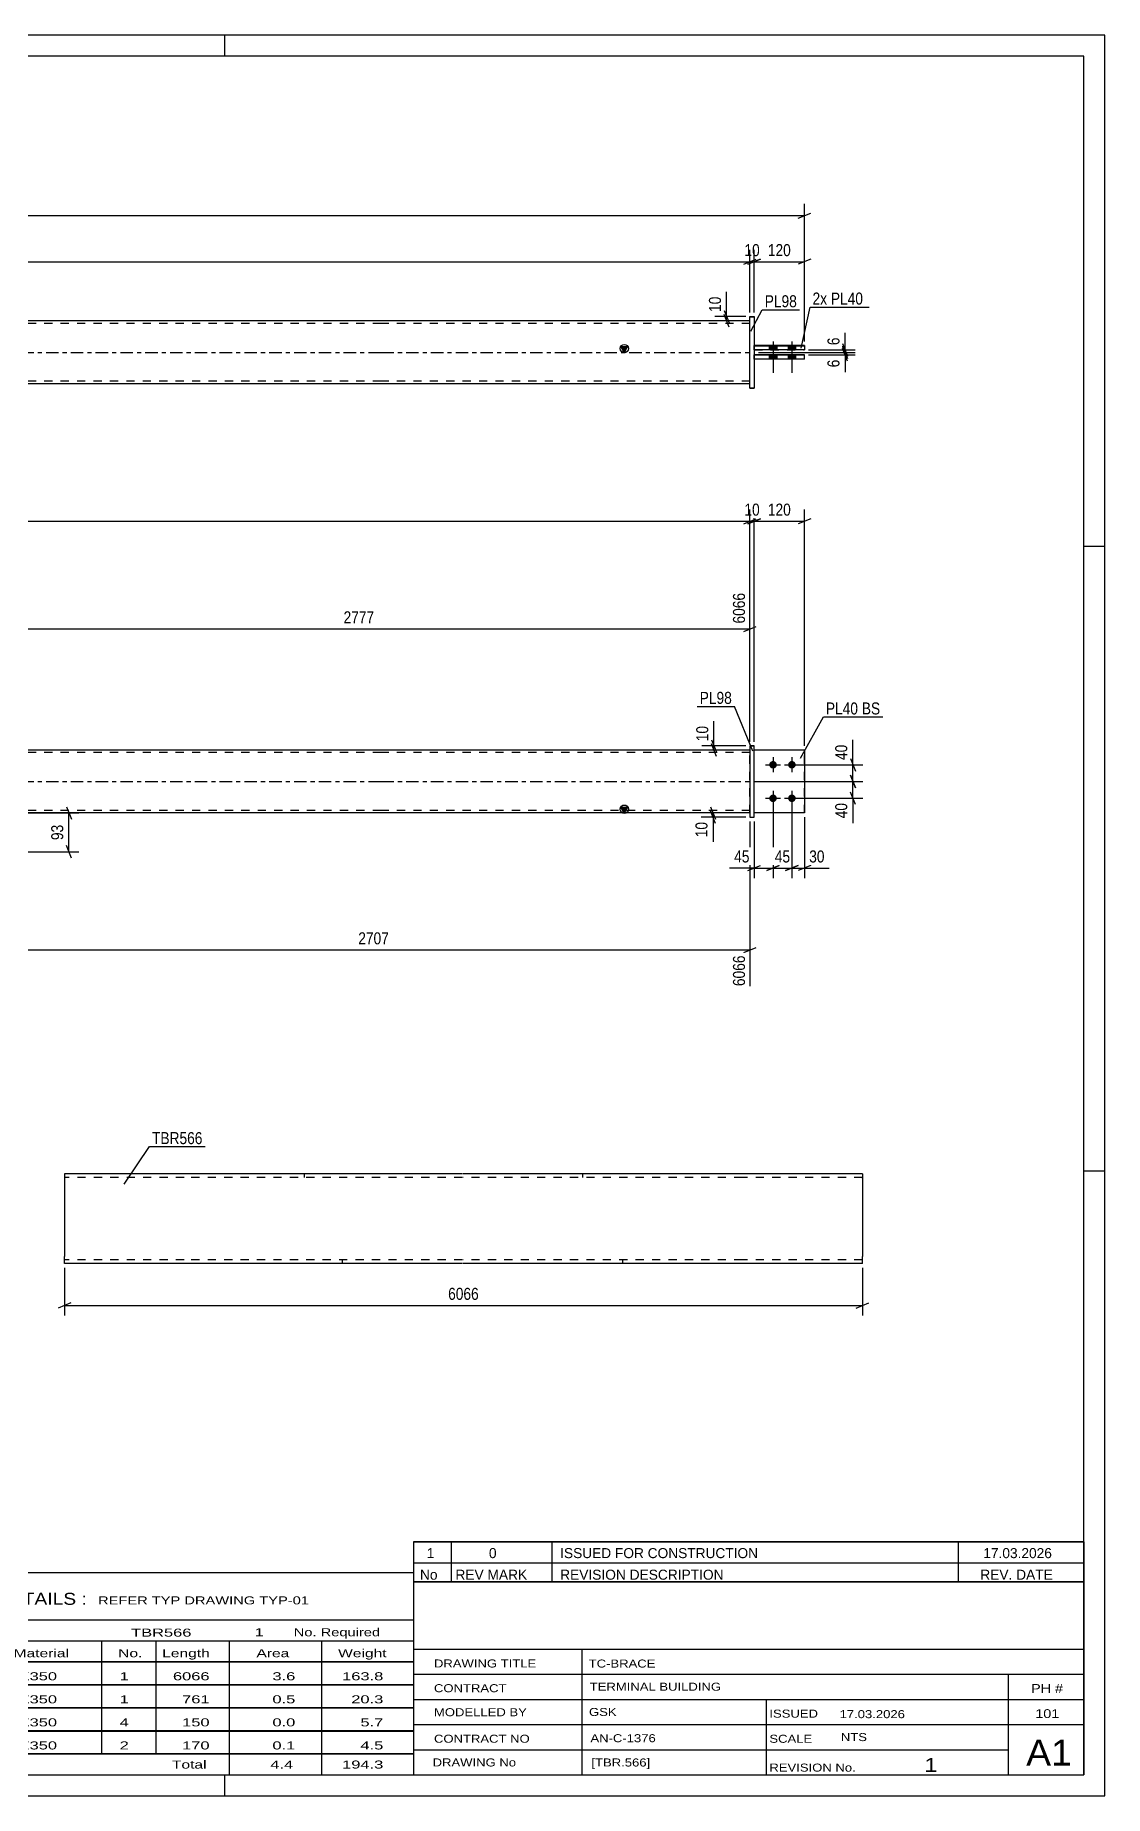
# Model space of a CAD drawing. Header units: millimetres. Extents: x 0 to 594, y 0 to 420.
# Drawn here: x 338.7 to 594, y 0 to 420 of the extents above; entities that cross this region are included whole.
import ezdxf

# ---------------------------------------------------------------- set-up
doc = ezdxf.new("R2010")
doc.units = ezdxf.units.MM
doc.linetypes.add('DXK_LINE_DOT2', pattern=[3.9198, 1.9599, -1.9599])
doc.linetypes.add('DXK_LINE_DOT3', pattern=[5.9187, 2.979, -0.9799, 0.9799, -0.9799])
doc.styles.add('Arial Narrow', font='ARIALN.TTF', dxfattribs={"height": 0.2})

# ---------------------------------------------------------------- blocks, each defined once
blk = doc.blocks.new('Unknown-582663971-1129')
at = {"color": 5, "linetype": 'Continuous'}
for p, q in [((594, 420), (0, 420)), ((384, 415), (384, 420)), ((594, 0), (594, 420)), ((589, 415), (5, 415)), ((589, 5), (589, 415)), ((594, 298), (589, 298)), ((594, 149), (589, 149)), ((5, 5), (589, 5)), ((384, 0), (384, 5)), ((0, 0), (594, 0))]:
    blk.add_line(p, q, dxfattribs=at)
blk = doc.blocks.new('Part-582663971-1922 - 1901')
at = {"color": 2, "linetype": 'Continuous'}
for q in [(510.31, 249.46), (510.31, 249.46), (522.31, 249.46)]:
    blk.add_line((522.31, 249.46), q, dxfattribs=at)
at = {"color": 7, "linetype": 'DXK_LINE_DOT2'}
for p, q in [((510.31, 249.46), (510.31, 249.46)), ((510.31, 234.46), (510.31, 249.46)), ((522.31, 249.46), (522.31, 249.46)), ((522.31, 234.46), (522.31, 249.46)), ((522.31, 234.46), (510.31, 234.46)), ((522.31, 234.46), (510.31, 234.46))]:
    blk.add_line(p, q, dxfattribs=at)
blk = doc.blocks.new('Part-582663971-1923 - 1901')
at = {"color": 2, "linetype": 'Continuous'}
for p, q in [((509.31, 250.44), (509.31, 250.48)), ((509.31, 250.48), (509.31, 233.45)), ((509.31, 250.48), (510.31, 250.48)), ((510.31, 250.44), (509.31, 250.44)), ((510.31, 233.45), (510.31, 250.48)), ((509.31, 233.45), (510.31, 233.45))]:
    blk.add_line(p, q, dxfattribs=at)
at = {"color": 7, "linetype": 'DXK_LINE_DOT2'}
blk.add_line((509.31, 233.48), (510.31, 233.48), dxfattribs=at)
blk = doc.blocks.new('Part-582663971-1912 - 1901')
at = {"linetype": 'Continuous'}
blk.add_hatch(color=2, dxfattribs=at).paths.add_polyline_path([(479.31, 234.46), (478.51, 235.86), (480.11, 235.86)])
at = {"color": 2, "linetype": 'Continuous'}
for p, q in [((175.46, 249.46), (87.46, 249.46)), ((421.21, 249.46), (175.56, 249.46)), ((509.31, 249.46), (421.31, 249.46)), ((479.31, 234.46), (478.51, 235.86)), ((478.51, 235.86), (480.11, 235.86)), ((480.11, 235.86), (479.31, 234.46)), ((175.46, 234.46), (87.46, 234.46)), ((421.21, 234.46), (175.56, 234.46)), ((509.31, 234.46), (421.31, 234.46))]:
    blk.add_line(p, q, dxfattribs=at)
at = {"color": 7, "linetype": 'DXK_LINE_DOT2'}
for p, q in [((87.46, 249.46), (87.46, 234.46)), ((175.46, 248.86), (87.46, 248.86)), ((421.21, 248.86), (175.56, 248.86)), ((267, 249.46), (267, 248.86)), ((322.99, 249.46), (322.99, 248.86)), ((509.31, 248.86), (421.31, 248.86)), ((509.31, 234.46), (509.31, 249.46)), ((175.46, 235.06), (87.46, 235.06)), ((421.21, 235.06), (175.56, 235.06)), ((273.39, 234.46), (273.39, 235.06)), ((329.72, 234.46), (329.72, 235.06)), ((509.31, 235.06), (421.31, 235.06))]:
    blk.add_line(p, q, dxfattribs=at)
at = {"color": 7, "linetype": 'DXK_LINE_DOT3'}
for p, q in [((87.46, 241.96), (175.46, 241.96)), ((175.56, 241.96), (421.21, 241.96)), ((421.31, 241.96), (509.31, 241.96))]:
    blk.add_line(p, q, dxfattribs=at)
at = {"color": 2, "linetype": 'Continuous'}
blk.add_circle((479.31, 235.36), 1, dxfattribs=at)
blk = doc.blocks.new('Part-582663971-1917 - 1901')
at = {"color": 2, "linetype": 'Continuous'}
for p, q in [((522.31, 249.46), (510.31, 249.46)), ((522.31, 249.46), (510.31, 249.46)), ((522.31, 249.46), (522.31, 234.46)), ((522.31, 234.46), (510.31, 234.46))]:
    blk.add_line(p, q, dxfattribs=at)
at = {"color": 7, "linetype": 'DXK_LINE_DOT2'}
for p, q in [((510.31, 249.46), (510.31, 249.46)), ((510.31, 234.46), (510.31, 249.46)), ((522.31, 249.46), (522.31, 249.46)), ((522.31, 249.46), (522.31, 249.46)), ((522.31, 234.46), (510.31, 234.46))]:
    blk.add_line(p, q, dxfattribs=at)
blk = doc.blocks.new('Bolt-582663971-1944 - 1901')
at = {"linetype": 'Continuous'}
for points in [[(514.81, 246.86), (515, 246.84), (515.18, 246.78), (515.34, 246.69), (515.48, 246.56), (515.59, 246.41), (515.67, 246.24), (515.71, 246.05), (515.71, 245.86), (515.67, 245.68), (515.59, 245.51), (515.48, 245.36), (515.34, 245.23), (515.18, 245.14), (515, 245.08), (514.81, 245.06), (514.62, 245.08), (514.44, 245.14), (514.28, 245.23), (514.14, 245.36), (514.03, 245.51), (513.95, 245.68), (513.92, 245.86), (513.92, 246.05), (513.95, 246.24), (514.03, 246.41), (514.14, 246.56), (514.28, 246.69), (514.44, 246.78), (514.62, 246.84)], [(519.31, 246.86), (519.5, 246.84), (519.68, 246.78), (519.84, 246.69), (519.98, 246.56), (520.09, 246.41), (520.17, 246.24), (520.21, 246.05), (520.21, 245.86), (520.17, 245.68), (520.09, 245.51), (519.98, 245.36), (519.84, 245.23), (519.68, 245.14), (519.5, 245.08), (519.31, 245.06), (519.12, 245.08), (518.94, 245.14), (518.78, 245.23), (518.64, 245.36), (518.53, 245.51), (518.45, 245.68), (518.42, 245.86), (518.42, 246.05), (518.45, 246.24), (518.53, 246.41), (518.64, 246.56), (518.78, 246.69), (518.94, 246.78), (519.12, 246.84)], [(514.81, 238.86), (515, 238.84), (515.18, 238.78), (515.34, 238.69), (515.48, 238.56), (515.59, 238.41), (515.67, 238.24), (515.71, 238.05), (515.71, 237.86), (515.67, 237.68), (515.59, 237.51), (515.48, 237.36), (515.34, 237.23), (515.18, 237.14), (515, 237.08), (514.81, 237.06), (514.62, 237.08), (514.44, 237.14), (514.28, 237.23), (514.14, 237.36), (514.03, 237.51), (513.95, 237.68), (513.92, 237.86), (513.92, 238.05), (513.95, 238.24), (514.03, 238.41), (514.14, 238.56), (514.28, 238.69), (514.44, 238.78), (514.62, 238.84)], [(519.31, 238.86), (519.5, 238.84), (519.68, 238.78), (519.84, 238.69), (519.98, 238.56), (520.09, 238.41), (520.17, 238.24), (520.21, 238.05), (520.21, 237.86), (520.17, 237.68), (520.09, 237.51), (519.98, 237.36), (519.84, 237.23), (519.68, 237.14), (519.5, 237.08), (519.31, 237.06), (519.12, 237.08), (518.94, 237.14), (518.78, 237.23), (518.64, 237.36), (518.53, 237.51), (518.45, 237.68), (518.42, 237.86), (518.42, 238.05), (518.45, 238.24), (518.53, 238.41), (518.64, 238.56), (518.78, 238.69), (518.94, 238.78), (519.12, 238.84)]]:
    blk.add_hatch(color=1, dxfattribs=at).paths.add_polyline_path(points)
at = {"color": 1, "linetype": 'Continuous'}
for p, q in [((513.01, 245.96), (516.61, 245.96)), ((514.81, 247.76), (514.81, 244.16)), ((517.51, 245.96), (521.11, 245.96)), ((519.31, 247.76), (519.31, 244.16)), ((514.81, 239.76), (514.81, 236.16)), ((519.31, 239.76), (519.31, 236.16)), ((513.01, 237.96), (516.61, 237.96)), ((517.51, 237.96), (521.11, 237.96))]:
    blk.add_line(p, q, dxfattribs=at)
blk = doc.blocks.new('Part-582663971-2347 - 2328')
at = {"color": 2, "linetype": 'Continuous'}
for p, q in [((522.31, 343.76), (510.31, 343.76)), ((510.31, 343.73), (522.31, 343.73)), ((522.31, 342.73), (510.31, 342.73)), ((522.31, 342.73), (522.31, 343.76))]:
    blk.add_line(p, q, dxfattribs=at)
at = {"color": 7, "linetype": 'DXK_LINE_DOT2'}
for p, q in [((510.31, 342.73), (510.31, 343.76)), ((510.31, 342.76), (522.31, 342.76))]:
    blk.add_line(p, q, dxfattribs=at)
blk = doc.blocks.new('Part-582663971-2342 - 2328')
at = {"linetype": 'Continuous'}
blk.add_hatch(color=2, dxfattribs=at).paths.add_polyline_path([(479.31, 344.34), (478.51, 345.74), (480.11, 345.74)])
at = {"color": 2, "linetype": 'Continuous'}
for p, q in [((175.46, 351.84), (87.46, 351.84)), ((421.21, 351.84), (175.56, 351.84)), ((509.31, 351.84), (421.31, 351.84)), ((267, 345.03), (322.99, 345.03)), ((267, 344.9), (267, 345.03)), ((273.39, 344.89), (273.39, 345.03)), ((322.99, 345.03), (322.99, 343.63)), ((479.31, 344.34), (478.51, 345.74)), ((478.51, 345.74), (480.11, 345.74)), ((480.11, 345.74), (479.31, 344.34)), ((267, 343.63), (267, 343.7)), ((322.99, 343.63), (267, 343.63)), ((267, 343.63), (322.99, 343.63)), ((273.39, 343.65), (273.39, 343.69)), ((322.99, 343.66), (273.39, 343.66)), ((322.99, 343.65), (273.39, 343.65)), ((175.46, 336.84), (87.46, 336.84)), ((421.21, 336.84), (175.56, 336.84)), ((509.31, 336.84), (421.31, 336.84))]:
    blk.add_line(p, q, dxfattribs=at)
at = {"color": 7, "linetype": 'DXK_LINE_DOT2'}
for p, q in [((87.46, 336.84), (87.46, 351.84)), ((175.46, 351.24), (87.46, 351.24)), ((421.21, 351.24), (175.56, 351.24)), ((509.31, 351.24), (421.31, 351.24)), ((509.31, 336.84), (509.31, 351.84)), ((267, 345.03), (267, 345.03)), ((267, 345.03), (267, 345.03)), ((267, 345.03), (322.99, 345.03)), ((267, 343.63), (267, 344.9)), ((273.39, 345.05), (273.39, 345.06)), ((273.39, 345.06), (329.72, 345.06)), ((273.39, 345.05), (273.39, 345.06)), ((273.39, 345.03), (273.39, 345.05)), ((273.39, 345.05), (273.39, 345.03)), ((273.39, 345.05), (329.72, 345.05)), ((273.39, 343.65), (273.39, 344.89)), ((322.99, 345.03), (322.99, 345.03)), ((322.99, 345.03), (322.99, 345.03)), ((329.72, 345.06), (329.72, 343.65)), ((267, 343.63), (267, 343.63)), ((329.72, 343.66), (322.99, 343.66)), ((329.72, 343.65), (322.99, 343.65)), ((175.46, 337.44), (87.46, 337.44)), ((421.21, 337.44), (175.56, 337.44)), ((509.31, 337.44), (421.31, 337.44))]:
    blk.add_line(p, q, dxfattribs=at)
at = {"color": 7, "linetype": 'DXK_LINE_DOT3'}
for p, q in [((87.46, 344.34), (175.46, 344.34)), ((175.56, 344.34), (421.21, 344.34)), ((421.31, 344.34), (509.31, 344.34))]:
    blk.add_line(p, q, dxfattribs=at)
at = {"color": 2, "linetype": 'Continuous'}
blk.add_circle((479.31, 345.24), 1, dxfattribs=at)
blk = doc.blocks.new('Part-582663971-2352 - 2328')
at = {"color": 2, "linetype": 'Continuous'}
for p, q in [((522.31, 345.96), (510.31, 345.96)), ((510.31, 345.93), (522.31, 345.93)), ((522.31, 344.93), (510.31, 344.93)), ((522.31, 345.96), (522.31, 344.93))]:
    blk.add_line(p, q, dxfattribs=at)
at = {"color": 7, "linetype": 'DXK_LINE_DOT2'}
for p, q in [((510.31, 344.93), (510.31, 345.96)), ((510.31, 344.96), (522.31, 344.96))]:
    blk.add_line(p, q, dxfattribs=at)
blk = doc.blocks.new('Part-582663971-2357 - 2328')
at = {"color": 2, "linetype": 'Continuous'}
for p, q in [((509.31, 352.86), (509.31, 352.82)), ((509.31, 352.82), (509.31, 352.86)), ((509.31, 352.86), (510.31, 352.86)), ((509.31, 335.82), (509.31, 352.82)), ((509.31, 352.82), (510.31, 352.82)), ((510.31, 352.82), (510.31, 352.86)), ((510.31, 352.86), (510.31, 352.82)), ((510.31, 352.82), (510.31, 335.82)), ((509.31, 335.82), (510.31, 335.82))]:
    blk.add_line(p, q, dxfattribs=at)
at = {"color": 7, "linetype": 'DXK_LINE_DOT2'}
for p, q in [((509.31, 335.86), (510.31, 335.86)), ((510.31, 335.86), (510.31, 335.82))]:
    blk.add_line(p, q, dxfattribs=at)
blk = doc.blocks.new('Bolt-582663971-2369 - 2328')
at = {"linetype": 'Continuous'}
for points in [[(515.71, 345.95), (513.91, 345.95), (513.91, 344.95), (515.71, 344.95)], [(515.71, 345.93), (513.91, 345.93), (513.91, 344.93), (515.71, 344.93)], [(520.21, 345.95), (518.41, 345.95), (518.41, 344.95), (520.21, 344.95)], [(520.21, 345.93), (518.41, 345.93), (518.41, 344.93), (520.21, 344.93)], [(515.71, 343.75), (513.91, 343.75), (513.91, 342.75), (515.71, 342.75)], [(515.71, 343.73), (513.91, 343.73), (513.91, 342.73), (515.71, 342.73)], [(520.21, 343.75), (518.41, 343.75), (518.41, 342.75), (520.21, 342.75)], [(520.21, 343.73), (518.41, 343.73), (518.41, 342.73), (520.21, 342.73)]]:
    blk.add_hatch(color=1, dxfattribs=at).paths.add_polyline_path(points)
at = {"color": 1, "linetype": 'Continuous'}
for p, q in [((513.91, 345.95), (513.91, 344.95)), ((513.91, 345.93), (513.91, 344.93)), ((514.81, 346.95), (514.81, 339.45)), ((514.81, 346.93), (514.81, 339.43)), ((515.71, 345.95), (515.71, 344.95)), ((515.71, 345.93), (515.71, 344.93)), ((518.41, 345.95), (518.41, 344.95)), ((518.41, 345.93), (518.41, 344.93)), ((519.31, 346.95), (519.31, 339.45)), ((519.31, 346.93), (519.31, 339.43)), ((520.21, 345.95), (520.21, 344.95)), ((520.21, 345.93), (520.21, 344.93)), ((513.91, 343.75), (513.91, 342.75)), ((513.91, 343.73), (513.91, 342.73)), ((515.71, 343.75), (515.71, 342.75)), ((515.71, 343.73), (515.71, 342.73)), ((518.41, 343.75), (518.41, 342.75)), ((518.41, 343.73), (518.41, 342.73)), ((520.21, 343.75), (520.21, 342.75)), ((520.21, 343.73), (520.21, 342.73))]:
    blk.add_line(p, q, dxfattribs=at)
blk = doc.blocks.new('Part-582663971-1480 - 1462')
at = {"color": 2, "linetype": 'Continuous'}
for p, q in [((374.25, 148.39), (345.68, 148.39)), ((345.68, 148.39), (345.68, 128.68)), ((440.63, 148.39), (374.35, 148.39)), ((507.49, 148.39), (440.73, 148.39)), ((536.16, 148.39), (507.59, 148.39)), ((536.16, 148.39), (536.16, 128.68)), ((345.68, 127.47), (345.68, 128.68)), ((345.68, 127.09), (345.68, 127.47)), ((345.68, 126.96), (345.68, 127.09)), ((374.25, 126.96), (345.68, 126.96)), ((440.63, 126.96), (374.35, 126.96)), ((507.49, 126.96), (440.73, 126.96)), ((536.16, 126.96), (507.59, 126.96)), ((536.16, 126.96), (536.16, 128.68))]:
    blk.add_line(p, q, dxfattribs=at)
at = {"color": 7, "linetype": 'DXK_LINE_DOT2'}
for p, q in [((374.25, 147.53), (345.68, 147.53)), ((440.63, 147.53), (374.35, 147.53)), ((402.92, 148.39), (402.92, 147.53)), ((507.49, 147.53), (440.73, 147.53)), ((469.3, 148.39), (469.3, 147.53)), ((536.16, 147.53), (507.59, 147.53)), ((536.16, 147.53), (536.16, 147.47)), ((536.16, 147.47), (536.16, 147.53)), ((536.16, 147.33), (536.16, 147.47)), ((536.16, 147.47), (536.16, 147.33)), ((345.68, 128.02), (345.68, 128.68)), ((345.68, 127.47), (345.68, 128.35)), ((345.68, 127.82), (345.68, 127.89)), ((345.68, 127.82), (345.68, 127.89)), ((374.25, 127.82), (345.68, 127.82)), ((345.68, 126.96), (345.68, 126.96)), ((440.63, 127.82), (374.35, 127.82)), ((412.06, 126.96), (412.06, 127.82)), ((507.49, 127.82), (440.73, 127.82)), ((478.92, 126.96), (478.92, 127.82)), ((536.16, 127.82), (507.59, 127.82)), ((536.16, 127.89), (536.16, 128.35)), ((536.16, 127.82), (536.16, 127.89))]:
    blk.add_line(p, q, dxfattribs=at)
blk = doc.blocks.new('StraightDimension-582663971-2089 - 1901')
at = {"color": 7, "linetype": 'Continuous'}
for p, q in [((499.91, 235.96), (501.11, 232.96)), ((508.31, 234.46), (497.66, 234.46)), ((508.31, 233.45), (497.66, 233.45)), ((501.11, 231.95), (499.91, 234.95)), ((500.51, 233.45), (500.51, 234.46))]:
    blk.add_line(p, q, dxfattribs=at)
at = {"color": 0}
blk.add_wipeout([(499.76, 232.92), (495.56, 232.92), (495.56, 228.06), (499.76, 228.06)], dxfattribs=at)
at = {"color": 7, "linetype": 'Continuous'}
blk.add_line((500.51, 233.45), (500.51, 227.54), dxfattribs=at)
blk.add_line((500.51, 233.45), (500.51, 227.54), dxfattribs=at)
at = {"color": 3, "style": 'Arial Narrow'}
blk.add_text('10', height=2.863, rotation=90.0002, dxfattribs=at).set_placement((499.16, 228.66))
blk = doc.blocks.new('StraightDimension-582663971-1958 - 1901')
at = {"color": 7, "linetype": 'Continuous'}
for p, q in [((510.31, 251.44), (510.31, 306.89)), ((522.31, 250.46), (522.31, 306.89)), ((508.81, 303.44), (511.81, 304.64)), ((510.31, 304.04), (522.31, 304.04)), ((523.81, 304.64), (520.81, 303.44))]:
    blk.add_line(p, q, dxfattribs=at)
at = {"color": 0}
blk.add_wipeout([(519.65, 304.79), (519.65, 308.99), (512.97, 308.99), (512.97, 304.79)], dxfattribs=at)
at = {"color": 3, "style": 'Arial Narrow'}
blk.add_text('120', height=2.863, dxfattribs=at).set_placement((513.57, 305.39))
blk = doc.blocks.new('StraightDimension-582663971-1968 - 1901')
at = {"color": 7, "linetype": 'Continuous'}
for p, q in [((509.31, 251.44), (509.31, 306.89)), ((510.31, 251.44), (510.31, 306.89)), ((507.81, 303.44), (510.81, 304.64)), ((511.81, 304.64), (508.81, 303.44)), ((509.31, 304.04), (510.31, 304.04))]:
    blk.add_line(p, q, dxfattribs=at)
at = {"color": 0}
blk.add_wipeout([(512.24, 304.79), (512.24, 308.99), (507.38, 308.99), (507.38, 304.79)], dxfattribs=at)
at = {"color": 3, "style": 'Arial Narrow'}
blk.add_text('10', height=2.863, dxfattribs=at).set_placement((507.98, 305.39))
blk = doc.blocks.new('StraightDimension-582663971-1973 - 1901')
at = {"color": 7, "linetype": 'Continuous'}
for p, q in [((86.46, 251.44), (86.46, 306.89)), ((509.31, 251.44), (509.31, 306.89)), ((87.96, 304.64), (84.96, 303.44)), ((86.46, 304.04), (509.31, 304.04)), ((507.81, 303.44), (510.81, 304.64))]:
    blk.add_line(p, q, dxfattribs=at)
at = {"color": 0}
blk.add_wipeout([(302.14, 304.79), (302.14, 308.99), (293.63, 308.99), (293.63, 304.79)], dxfattribs=at)
at = {"color": 3, "style": 'Arial Narrow'}
blk.add_text('6076', height=2.863, dxfattribs=at).set_placement((294.23, 305.39))
blk = doc.blocks.new('StraightDimension-582663971-1989 - 1901')
at = {"color": 7, "linetype": 'Continuous'}
for p, q in [((508.31, 250.44), (497.85, 250.44)), ((508.31, 249.46), (497.85, 249.46)), ((500.1, 251.94), (501.3, 248.94)), ((501.3, 247.96), (500.1, 250.96)), ((500.7, 249.46), (500.7, 250.44))]:
    blk.add_line(p, q, dxfattribs=at)
at = {"color": 0}
blk.add_wipeout([(499.95, 255.83), (495.75, 255.83), (495.75, 250.97), (499.95, 250.97)], dxfattribs=at)
at = {"color": 7, "linetype": 'Continuous'}
blk.add_line((500.7, 250.44), (500.7, 256.35), dxfattribs=at)
blk.add_line((500.7, 250.44), (500.7, 256.35), dxfattribs=at)
at = {"color": 3, "style": 'Arial Narrow'}
blk.add_text('10', height=2.863, rotation=90.0002, dxfattribs=at).set_placement((499.35, 251.57))
blk = doc.blocks.new('StraightDimension-582663971-2001 - 1901')
at = {"color": 7, "linetype": 'Continuous'}
for p, q in [((510.31, 241.96), (536.27, 241.96)), ((533.27, 243.46), (534.47, 240.46)), ((534.47, 236.46), (533.27, 239.46)), ((533.87, 237.96), (533.87, 241.96)), ((520.31, 237.96), (536.27, 237.96))]:
    blk.add_line(p, q, dxfattribs=at)
at = {"color": 0}
blk.add_wipeout([(533.12, 237.44), (528.92, 237.44), (528.92, 232.58), (533.12, 232.58)], dxfattribs=at)
at = {"color": 7, "linetype": 'Continuous'}
blk.add_line((533.87, 237.96), (533.87, 232.06), dxfattribs=at)
blk.add_line((533.87, 237.96), (533.87, 232.06), dxfattribs=at)
at = {"color": 3, "style": 'Arial Narrow'}
blk.add_text('40', height=2.863, rotation=90.0002, dxfattribs=at).set_placement((532.52, 233.18))
blk = doc.blocks.new('StraightDimension-582663971-2016 - 1901')
at = {"color": 7, "linetype": 'Continuous'}
for p, q in [((520.31, 245.96), (536.27, 245.96)), ((533.27, 247.46), (534.47, 244.46)), ((533.87, 241.96), (533.87, 245.96)), ((510.31, 241.96), (536.27, 241.96)), ((534.47, 240.46), (533.27, 243.46))]:
    blk.add_line(p, q, dxfattribs=at)
at = {"color": 0}
blk.add_wipeout([(533.12, 251.34), (528.92, 251.34), (528.92, 246.49), (533.12, 246.49)], dxfattribs=at)
at = {"color": 7, "linetype": 'Continuous'}
blk.add_line((533.87, 245.96), (533.87, 251.87), dxfattribs=at)
blk.add_line((533.87, 245.96), (533.87, 251.87), dxfattribs=at)
at = {"color": 3, "style": 'Arial Narrow'}
blk.add_text('40', height=2.863, rotation=90.0002, dxfattribs=at).set_placement((532.52, 247.09))
blk = doc.blocks.new('StraightDimension-582663971-2030 - 1901')
at = {"color": 7, "linetype": 'Continuous'}
for p, q in [((346.14, 235.96), (347.34, 232.96)), ((330.61, 234.46), (349.14, 234.46)), ((346.74, 225.18), (346.74, 234.46)), ((328.74, 225.18), (349.14, 225.18)), ((347.34, 223.68), (346.14, 226.68))]:
    blk.add_line(p, q, dxfattribs=at)
at = {"color": 0}
blk.add_wipeout([(345.99, 232.25), (341.79, 232.25), (341.79, 227.39), (345.99, 227.39)], dxfattribs=at)
at = {"color": 3, "style": 'Arial Narrow'}
blk.add_text('93', height=2.863, rotation=90.0002, dxfattribs=at).set_placement((345.39, 227.99))
blk = doc.blocks.new('StraightDimension-582663971-2183 - 1901')
at = {"color": 7, "linetype": 'Continuous'}
for p, q in [((329.61, 233.46), (329.61, 193.15)), ((509.31, 232.45), (509.31, 193.15)), ((331.11, 202.37), (328.11, 201.17)), ((329.61, 201.77), (509.31, 201.77)), ((507.81, 201.17), (510.81, 202.37))]:
    blk.add_line(p, q, dxfattribs=at)
at = {"color": 0}
blk.add_wipeout([(423.72, 202.52), (423.72, 206.72), (415.21, 206.72), (415.21, 202.52)], dxfattribs=at)
at = {"color": 0, "linetype": 'Continuous'}
blk.add_wipeout([(508.71, 201.07), (504.51, 201.07), (504.51, 192.55), (508.71, 192.55)], dxfattribs=at)
at = {"color": 3, "style": 'Arial Narrow'}
blk.add_text('2707', height=2.863, dxfattribs=at).set_placement((415.81, 203.12))
at = {"color": 3, "linetype": 'Continuous', "style": 'Arial Narrow'}
blk.add_text('6066', height=2.863, rotation=90.0002, dxfattribs=at).set_placement((508.11, 193.15))
blk = doc.blocks.new('StraightDimension-582663971-2055 - 1901')
at = {"color": 7, "linetype": 'Continuous'}
for p, q in [((514.81, 236.96), (514.81, 218.9)), ((510.31, 232.45), (510.31, 218.9)), ((508.81, 220.7), (511.81, 221.9)), ((510.31, 221.3), (514.81, 221.3)), ((516.31, 221.9), (513.31, 220.7))]:
    blk.add_line(p, q, dxfattribs=at)
at = {"color": 0}
blk.add_wipeout([(509.79, 222.05), (509.79, 226.25), (504.93, 226.25), (504.93, 222.05)], dxfattribs=at)
at = {"color": 7, "linetype": 'Continuous'}
blk.add_line((510.31, 221.3), (504.4, 221.3), dxfattribs=at)
blk.add_line((510.31, 221.3), (504.4, 221.3), dxfattribs=at)
at = {"color": 3, "style": 'Arial Narrow'}
blk.add_text('45', height=2.863, dxfattribs=at).set_placement((505.53, 222.65))
blk = doc.blocks.new('StraightDimension-582663971-2065 - 1901')
at = {"color": 7, "linetype": 'Continuous'}
for p, q in [((514.81, 236.96), (514.81, 218.9)), ((519.31, 236.96), (519.31, 218.9)), ((513.31, 220.7), (516.31, 221.9)), ((514.81, 221.3), (519.31, 221.3)), ((520.81, 221.9), (517.81, 220.7))]:
    blk.add_line(p, q, dxfattribs=at)
at = {"color": 0}
blk.add_wipeout([(519.49, 222.05), (519.49, 226.25), (514.63, 226.25), (514.63, 222.05)], dxfattribs=at)
at = {"color": 3, "style": 'Arial Narrow'}
blk.add_text('45', height=2.863, dxfattribs=at).set_placement((515.23, 222.65))
blk = doc.blocks.new('StraightDimension-582663971-2075 - 1901')
at = {"color": 7, "linetype": 'Continuous'}
for p, q in [((519.31, 236.96), (519.31, 218.9)), ((522.31, 233.46), (522.31, 218.9)), ((517.81, 220.7), (520.81, 221.9)), ((519.31, 221.3), (522.31, 221.3)), ((523.81, 221.9), (520.81, 220.7))]:
    blk.add_line(p, q, dxfattribs=at)
at = {"color": 0}
blk.add_wipeout([(527.69, 222.05), (527.69, 226.25), (522.84, 226.25), (522.84, 222.05)], dxfattribs=at)
at = {"color": 7, "linetype": 'Continuous'}
blk.add_line((522.31, 221.3), (528.22, 221.3), dxfattribs=at)
blk.add_line((522.31, 221.3), (528.22, 221.3), dxfattribs=at)
at = {"color": 3, "style": 'Arial Narrow'}
blk.add_text('30', height=2.863, dxfattribs=at).set_placement((523.44, 222.65))
blk = doc.blocks.new('StraightDimension-582663971-2827 - 1901')
at = {"color": 7, "linetype": 'Continuous'}
for p, q in [((322.61, 250.46), (322.61, 286.97)), ((509.31, 251.44), (509.31, 286.97)), ((324.11, 278.95), (321.11, 277.75)), ((322.61, 278.35), (509.31, 278.35)), ((507.81, 277.75), (510.81, 278.95))]:
    blk.add_line(p, q, dxfattribs=at)
at = {"color": 0, "linetype": 'Continuous'}
blk.add_wipeout([(508.71, 287.57), (504.51, 287.57), (504.51, 279.05), (508.71, 279.05)], dxfattribs=at)
at = {"color": 0}
blk.add_wipeout([(420.21, 279.1), (420.21, 283.3), (411.7, 283.3), (411.7, 279.1)], dxfattribs=at)
at = {"color": 3, "linetype": 'Continuous', "style": 'Arial Narrow'}
blk.add_text('6066', height=2.863, rotation=90.0002, dxfattribs=at).set_placement((508.11, 279.65))
at = {"color": 3, "style": 'Arial Narrow'}
blk.add_text('2777', height=2.863, dxfattribs=at).set_placement((412.3, 279.7))
blk = doc.blocks.new('StraightDimension-582663971-2483 - 2328')
at = {"color": 7, "linetype": 'Continuous'}
for p, q in [((507.81, 365.35), (510.81, 366.55)), ((511.81, 366.55), (508.81, 365.35)), ((509.31, 353.86), (509.31, 368.8)), ((509.31, 365.95), (510.31, 365.95)), ((510.31, 353.86), (510.31, 368.8))]:
    blk.add_line(p, q, dxfattribs=at)
at = {"color": 0}
blk.add_wipeout([(512.24, 366.7), (512.24, 370.9), (507.38, 370.9), (507.38, 366.7)], dxfattribs=at)
at = {"color": 3, "style": 'Arial Narrow'}
blk.add_text('10', height=2.863, dxfattribs=at).set_placement((507.98, 367.3))
blk = doc.blocks.new('StraightDimension-582663971-2524 - 2328')
at = {"color": 7, "linetype": 'Continuous'}
for p, q in [((74.46, 346.96), (74.46, 379.81)), ((522.31, 346.93), (522.31, 379.81)), ((75.96, 377.56), (72.96, 376.36)), ((74.46, 376.96), (522.31, 376.96)), ((520.81, 376.36), (523.81, 377.56))]:
    blk.add_line(p, q, dxfattribs=at)
at = {"color": 0}
blk.add_wipeout([(302.64, 377.71), (302.64, 381.91), (294.13, 381.91), (294.13, 377.71)], dxfattribs=at)
at = {"color": 3, "style": 'Arial Narrow'}
blk.add_text('6326', height=2.863, dxfattribs=at).set_placement((294.73, 378.31))
blk = doc.blocks.new('StraightDimension-582663971-2452 - 2328')
at = {"color": 7, "linetype": 'Continuous'}
for p, q in [((523.31, 344.93), (534.41, 344.93)), ((531.41, 346.43), (532.61, 343.43)), ((532.61, 342.84), (531.41, 345.84)), ((532.01, 344.34), (532.01, 344.93)), ((511.31, 344.34), (534.41, 344.34))]:
    blk.add_line(p, q, dxfattribs=at)
at = {"color": 0}
blk.add_wipeout([(531.26, 348.48), (527.06, 348.48), (527.06, 345.45), (531.26, 345.45)], dxfattribs=at)
at = {"color": 7, "linetype": 'Continuous'}
blk.add_line((532.01, 344.93), (532.01, 349), dxfattribs=at)
blk.add_line((532.01, 344.93), (532.01, 349), dxfattribs=at)
at = {"color": 3, "style": 'Arial Narrow'}
blk.add_text('6', height=2.86, rotation=90.0002, dxfattribs=at).set_placement((530.66, 346.05))
blk = doc.blocks.new('StraightDimension-582663971-2443 - 2328')
at = {"color": 7, "linetype": 'Continuous'}
for p, q in [((531.41, 345.84), (532.61, 342.84)), ((532.61, 342.23), (531.41, 345.23)), ((511.31, 344.34), (534.41, 344.34)), ((523.31, 343.73), (534.41, 343.73)), ((532.01, 343.73), (532.01, 344.34))]:
    blk.add_line(p, q, dxfattribs=at)
at = {"color": 0}
blk.add_wipeout([(531.26, 343.2), (527.06, 343.2), (527.06, 340.17), (531.26, 340.17)], dxfattribs=at)
at = {"color": 7, "linetype": 'Continuous'}
blk.add_line((532.01, 343.73), (532.01, 339.65), dxfattribs=at)
blk.add_line((532.01, 343.73), (532.01, 339.65), dxfattribs=at)
at = {"color": 3, "style": 'Arial Narrow'}
blk.add_text('6', height=2.86, rotation=90.0002, dxfattribs=at).set_placement((530.66, 340.77))
blk = doc.blocks.new('StraightDimension-582663971-2462 - 2328')
at = {"color": 7, "linetype": 'Continuous'}
for p, q in [((508.31, 352.86), (500.88, 352.86)), ((503.13, 354.36), (504.33, 351.36)), ((504.33, 350.34), (503.13, 353.34)), ((503.73, 351.84), (503.73, 352.86)), ((508.31, 351.84), (500.88, 351.84))]:
    blk.add_line(p, q, dxfattribs=at)
at = {"color": 0}
blk.add_wipeout([(502.98, 358.24), (498.78, 358.24), (498.78, 353.38), (502.98, 353.38)], dxfattribs=at)
at = {"color": 7, "linetype": 'Continuous'}
blk.add_line((503.73, 352.86), (503.73, 358.76), dxfattribs=at)
blk.add_line((503.73, 352.86), (503.73, 358.76), dxfattribs=at)
at = {"color": 3, "style": 'Arial Narrow'}
blk.add_text('10', height=2.863, rotation=90.0002, dxfattribs=at).set_placement((502.38, 353.98))
blk = doc.blocks.new('StraightDimension-582663971-2473 - 2328')
at = {"color": 7, "linetype": 'Continuous'}
for p, q in [((508.81, 365.35), (511.81, 366.55)), ((510.31, 353.86), (510.31, 368.8)), ((510.31, 365.95), (522.31, 365.95)), ((523.81, 366.55), (520.81, 365.35)), ((522.31, 346.93), (522.31, 368.8))]:
    blk.add_line(p, q, dxfattribs=at)
at = {"color": 0}
blk.add_wipeout([(519.65, 366.7), (519.65, 370.9), (512.97, 370.9), (512.97, 366.7)], dxfattribs=at)
at = {"color": 3, "style": 'Arial Narrow'}
blk.add_text('120', height=2.863, dxfattribs=at).set_placement((513.57, 367.3))
blk = doc.blocks.new('StraightDimension-582663971-2493 - 2328')
at = {"color": 7, "linetype": 'Continuous'}
for p, q in [((88.96, 366.55), (85.96, 365.35)), ((87.46, 353.82), (87.46, 368.8)), ((87.46, 365.95), (509.31, 365.95)), ((507.81, 365.35), (510.81, 366.55)), ((509.31, 353.86), (509.31, 368.8))]:
    blk.add_line(p, q, dxfattribs=at)
at = {"color": 0}
blk.add_wipeout([(302.64, 366.7), (302.64, 370.9), (294.13, 370.9), (294.13, 366.7)], dxfattribs=at)
at = {"color": 3, "style": 'Arial Narrow'}
blk.add_text('6066', height=2.863, dxfattribs=at).set_placement((294.73, 367.3))
blk = doc.blocks.new('StraightDimension-582663971-1485 - 1462')
at = {"color": 7, "linetype": 'Continuous'}
for p, q in [((345.68, 125.96), (345.68, 114.56)), ((536.16, 125.96), (536.16, 114.56)), ((347.18, 117.56), (344.18, 116.36)), ((345.68, 116.96), (536.16, 116.96)), ((534.66, 116.36), (537.66, 117.56))]:
    blk.add_line(p, q, dxfattribs=at)
at = {"color": 0}
blk.add_wipeout([(445.18, 117.71), (445.18, 121.91), (436.66, 121.91), (436.66, 117.71)], dxfattribs=at)
at = {"color": 3, "style": 'Arial Narrow'}
blk.add_text('6066', height=2.863, dxfattribs=at).set_placement((437.26, 118.31))
blk = doc.blocks.new('Unknown-582663971-5036')
at = {"color": 7, "linetype": 'Continuous'}
for p, q in [((429, 60.55), (589, 60.55)), ((589, 60.55), (429, 60.55)), ((429, 60.55), (429, 55.55)), ((438, 60.55), (438, 55.55)), ((462, 60.55), (462, 55.55)), ((559, 60.55), (559, 55.55)), ((589, 60.55), (589, 55.55)), ((429, 55.55), (589, 55.55)), ((429, 55.55), (429, 51.05)), ((429, 55.55), (589, 55.55)), ((438, 55.55), (438, 51.05)), ((462, 55.55), (462, 51.05)), ((559, 55.55), (559, 51.05)), ((589, 55.55), (589, 51.05)), ((589, 51.05), (429, 51.05))]:
    blk.add_line(p, q, dxfattribs=at)
at = {"color": 7, "linetype": 'Continuous', "style": 'Arial Narrow'}
for s, height, width, p in [('1', 2.39, 1.196471, (432.16, 56.7)), ('0', 2.39, 1.196471, (447, 56.7)), ('ISSUED FOR CONSTRUCTION', 2.3861, 1.196471, (464, 56.7)), ('17.03.2026', 2.386, 1.196471, (565, 56.7)), ('No', 2.386, 1.2, (430.54, 51.55)), ('REV MARK', 2.386, 1.2, (439, 51.55)), ('REVISION DESCRIPTION', 2.3861, 1.2, (464, 51.55)), ('REV. DATE', 2.386, 1.2, (564.28, 51.55))]:
    blk.add_text(s, height=height, dxfattribs=dict(at, width=width)).set_placement(p)
blk = doc.blocks.new('Unknown-582663971-5035')
at = {"color": 7, "linetype": 'Continuous'}
for p, q in [((429, 51.05), (429, 5)), ((429, 51.05), (589, 51.05)), ((589, 51), (589, 5)), ((429, 35), (589, 35)), ((469.14, 35), (469.14, 5)), ((429, 29), (589, 29)), ((571, 5.05), (571, 29.05)), ((429, 23), (589, 23)), ((513.14, 23), (513.14, 5)), ((429, 17), (589, 17)), ((429, 11), (571, 11)), ((429, 5), (589, 5))]:
    blk.add_line(p, q, dxfattribs=at)
at = {"color": 7, "style": 'Arial Narrow'}
for s, height, width, p in [('DRAWING TITLE', 1.9089, 1.425378, (433.88, 30.61)), ('TC-BRACE', 1.909, 1.425378, (470.81, 30.59)), ('CONTRACT', 1.909, 1.425378, (433.88, 24.71)), ('TERMINAL BUILDING', 1.9089, 1.425378, (471.06, 25.07)), ('MODELLED BY', 1.9089, 1.425378, (433.88, 18.98)), ('GSK', 1.909, 1.425378, (470.88, 19.04)), ('ISSUED', 1.909, 1.425378, (513.94, 18.64)), ('17.03.2026', 1.909, 1.425378, (530.69, 18.52)), ('CONTRACT NO', 1.9089, 1.425378, (433.88, 12.66)), ('AN-C-1376', 1.909, 1.425378, (471.23, 12.78)), ('SCALE', 1.909, 1.425378, (513.94, 12.65)), ('A1', 6.204, 1.25, (575.24, 7.2)), ('DRAWING No', 1.909, 1.425378, (433.56, 7)), ('[TBR.566]', 1.909, 1.425378, (471.46, 6.99)), ('1', 3.34, 1.5, (550.91, 5.68)), ('REVISION No.', 1.9089, 1.425378, (513.94, 5.77))]:
    blk.add_text(s, height=height, dxfattribs=dict(at, width=width)).set_placement(p)
at = {"color": 7, "linetype": 'Continuous', "style": 'Arial Narrow'}
for s, height, width, p in [('PH #', 2.1, 1.42538, (576.4, 24.55)), ('101', 2.1, 1.42538, (577.41, 18.55)), ('NTS', 1.909, 1.425378, (531, 13.05))]:
    blk.add_text(s, height=height, dxfattribs=dict(at, width=width)).set_placement(p)
blk = doc.blocks.new('Unknown-582663971-5037')
at = {"color": 7, "linetype": 'Continuous'}
for p, q in [((269, 53.25), (429, 53.25)), ((269, 42), (269, 53.25)), ((429, 53.25), (429, 42)), ((269, 42), (429, 42)), ((269, 42), (269, 37)), ((429, 42), (429, 37)), ((269, 37), (429, 37)), ((269, 37), (269, 32)), ((293, 37), (293, 32)), ((328.5, 37), (328.5, 32)), ((354.5, 37), (354.5, 32)), ((367.5, 37), (367.5, 32)), ((385, 37), (385, 32)), ((407, 37), (407, 32)), ((429, 37), (429, 32)), ((269, 32), (429, 32)), ((269, 31.95), (269, 26.55)), ((269, 31.95), (429, 31.95)), ((293, 32), (293, 26.5)), ((328.5, 32), (328.5, 26.5)), ((354.5, 32), (354.5, 26.5)), ((367.5, 32), (367.5, 26.5)), ((385, 32), (385, 26.5)), ((407, 32), (407, 26.5)), ((429, 31.95), (429, 26.55)), ((269, 26.55), (429, 26.55)), ((269, 26.45), (269, 21.05)), ((269, 26.45), (429, 26.45)), ((293, 26.5), (293, 21)), ((328.5, 26.5), (328.5, 21)), ((354.5, 26.5), (354.5, 21)), ((367.5, 26.5), (367.5, 21)), ((385, 26.5), (385, 21)), ((407, 26.5), (407, 21)), ((429, 26.45), (429, 21.05)), ((269, 21.05), (429, 21.05)), ((293, 21), (293, 15.5)), ((328.5, 21), (328.5, 15.5)), ((354.5, 21), (354.5, 15.5)), ((367.5, 21), (367.5, 15.5)), ((385, 21), (385, 15.5)), ((407, 21), (407, 15.5)), ((269, 20.95), (269, 15.55)), ((269, 20.95), (429, 20.95)), ((429, 20.95), (429, 15.55)), ((269, 15.55), (429, 15.55)), ((269, 15.45), (269, 10.05)), ((269, 15.45), (429, 15.45)), ((293, 15.5), (293, 10)), ((328.5, 15.5), (328.5, 10)), ((354.5, 15.5), (354.5, 10)), ((367.5, 15.5), (367.5, 10)), ((385, 15.5), (385, 10)), ((407, 15.5), (407, 10)), ((429, 15.45), (429, 10.05)), ((269, 10.05), (429, 10.05)), ((269, 10), (429, 10)), ((269, 10), (269, 5)), ((385, 10), (385, 5)), ((407, 10), (407, 5)), ((429, 10), (429, 5)), ((269, 5), (429, 5))]:
    blk.add_line(p, q, dxfattribs=at)
at = {"color": 7, "style": 'Arial Narrow'}
for s, height, width, p in [('GENERAL NOTES & WELD DETAILS :', 2.8633, 1.4, (270.15, 45.56)), ('REFER TYP DRAWING TYP-01', 1.9089, 1.6, (353.7, 45.66)), ("MATERIAL LIST FOR ASSEMBLY MK'D", 1.9089, 1.6, (270.15, 38.06)), ('TBR566', 1.909, 1.794707, (361.59, 37.97)), ('1', 1.91, 1.794707, (391.08, 38.06)), ('No. Required', 1.9089, 1.6, (400.41, 38.06)), ('Mark', 1.909, 1.7, (270.34, 33)), ('Profile', 1.909, 1.7, (303.41, 33)), ('Material', 1.909, 1.7, (333.54, 33.06)), ('No.', 1.909, 1.7, (358.5, 33.06)), ('Length', 1.909, 1.7, (369, 33.06)), ('Area', 1.909, 1.7, (391.5, 33.06)), ('Weight', 1.909, 1.7, (411, 33.06))]:
    blk.add_text(s, height=height, dxfattribs=dict(at, width=width)).set_placement(p)
at = {"color": 7, "linetype": 'Continuous', "style": 'Arial Narrow'}
for s, height, width, p in [('TBR566', 1.909, 1.794707, (270.5, 27.56)), ('SHS150*6', 1.909, 1.794707, (295, 27.56)), ('E350', 1.909, 1.794707, (334.74, 27.56)), ('1', 1.91, 1.794707, (358.86, 27.56)), ('6066', 1.909, 1.794707, (371.58, 27.56)), ('3.6', 1.909, 1.794707, (395.32, 27.56)), ('163.8', 1.909, 1.794707, (411.96, 27.56)), ('PL560', 1.909, 1.794707, (270.5, 22.06)), ('PL12*335', 1.909, 1.794707, (295, 22.06)), ('E350', 1.909, 1.794707, (334.74, 22.06)), ('1', 1.91, 1.794707, (358.86, 22.06)), ('761', 1.909, 1.794707, (373.77, 22.06)), ('0.5', 1.909, 1.794707, (395.32, 22.06)), ('20.3', 1.909, 1.794707, (414.14, 22.06)), ('PL40', 1.909, 1.794707, (270.5, 16.56)), ('PL10*120', 1.909, 1.794707, (295, 16.56)), ('E350', 1.909, 1.794707, (334.74, 16.56)), ('4', 1.91, 1.794707, (358.86, 16.56)), ('150', 1.909, 1.794707, (373.77, 16.56)), ('0.0', 1.909, 1.794707, (395.32, 16.56)), ('5.7', 1.909, 1.794707, (416.33, 16.56)), ('PL98', 1.909, 1.794707, (270.5, 11.06)), ('PL10*170', 1.909, 1.794707, (295, 11.06)), ('E350', 1.909, 1.794707, (334.74, 11.06)), ('2', 1.91, 1.794707, (358.86, 11.06)), ('170', 1.909, 1.794707, (373.77, 11.06)), ('0.1', 1.909, 1.794707, (395.32, 11.06)), ('4.5', 1.909, 1.794707, (416.33, 11.06)), ('Total', 1.909, 1.7, (371.33, 6.5)), ('4.4', 1.909, 1.794707, (394.83, 6.5)), ('194.3', 1.909, 1.794707, (411.96, 6.5))]:
    blk.add_text(s, height=height, dxfattribs=dict(at, width=width)).set_placement(p)
blk = doc.blocks.new('MarkSet-582663971-2313 - 1901')
at = {"color": 0}
blk.add_wipeout([(535.1, 257.96), (535.1, 260.96), (527.42, 260.96), (527.42, 257.96)], dxfattribs=at)
blk.add_wipeout([(535.1, 257.96), (535.1, 260.96), (527.42, 260.96), (527.42, 257.96)], dxfattribs=at)
at = {"color": 30, "linetype": 'Continuous'}
blk.add_line((521.36, 247.53), (526.82, 257.36), dxfattribs=at)
at = {"color": 0}
blk.add_wipeout([(540.38, 257.96), (540.38, 260.96), (536, 260.96), (536, 257.96)], dxfattribs=at)
blk.add_wipeout([(540.38, 257.96), (540.38, 260.96), (536, 260.96), (536, 257.96)], dxfattribs=at)
at = {"color": 30, "linetype": 'Continuous'}
blk.add_line((526.82, 257.36), (540.98, 257.36), dxfattribs=at)
at = {"color": 3, "style": 'Arial Narrow'}
for s, p in [('PL40', (527.42, 257.96)), ('BS', (536, 257.96))]:
    blk.add_text(s, height=2.863, dxfattribs=at).set_placement(p)
blk = doc.blocks.new('Mark-582663971-3894 - 1901')
at = {"color": 0}
blk.add_wipeout([(504.98, 260.49), (504.98, 263.49), (497.31, 263.49), (497.31, 260.49)], dxfattribs=at)
blk.add_wipeout([(504.98, 260.49), (504.98, 263.49), (497.31, 263.49), (497.31, 260.49)], dxfattribs=at)
at = {"color": 30, "linetype": 'Continuous'}
for p in [(496.71, 259.89), (510, 249.24)]:
    blk.add_line(p, (505.58, 259.89), dxfattribs=at)
at = {"color": 3, "style": 'Arial Narrow'}
blk.add_text('PL98', height=2.863, dxfattribs=at).set_placement((497.31, 260.49))
blk = doc.blocks.new('Mark-582663971-2353 - 2328')
at = {"color": 0}
blk.add_wipeout([(520.5, 355.1), (520.5, 358.1), (512.83, 358.1), (512.83, 355.1)], dxfattribs=at)
blk.add_wipeout([(520.5, 355.1), (520.5, 358.1), (512.83, 358.1), (512.83, 355.1)], dxfattribs=at)
at = {"color": 30, "linetype": 'Continuous'}
for p, q in [((509.54, 349.42), (512.23, 354.5)), ((512.23, 354.5), (521.1, 354.5))]:
    blk.add_line(p, q, dxfattribs=at)
at = {"color": 3, "style": 'Arial Narrow'}
blk.add_text('PL98', height=2.863, dxfattribs=at).set_placement((512.83, 355.1))
blk = doc.blocks.new('MarkSet-582663971-2556 - 2328')
at = {"color": 0}
blk.add_wipeout([(527.71, 355.74), (527.71, 358.74), (524.24, 358.74), (524.24, 355.74)], dxfattribs=at)
blk.add_wipeout([(527.71, 355.74), (527.71, 358.74), (524.24, 358.74), (524.24, 355.74)], dxfattribs=at)
at = {"color": 30, "linetype": 'Continuous'}
blk.add_line((521.5, 345.36), (523.64, 355.14), dxfattribs=at)
at = {"color": 0}
blk.add_wipeout([(536.29, 355.74), (536.29, 358.74), (528.61, 358.74), (528.61, 355.74)], dxfattribs=at)
blk.add_wipeout([(536.29, 355.74), (536.29, 358.74), (528.61, 358.74), (528.61, 355.74)], dxfattribs=at)
at = {"color": 30, "linetype": 'Continuous'}
blk.add_line((523.64, 355.14), (537.79, 355.14), dxfattribs=at)
at = {"color": 3, "style": 'Arial Narrow'}
for s, p in [('2x', (524.24, 355.74)), ('PL40', (528.61, 355.74))]:
    blk.add_text(s, height=2.863, dxfattribs=at).set_placement(p)
blk = doc.blocks.new('Mark-582663971-1476 - 1462')
at = {"color": 0}
blk.add_wipeout([(378.64, 155.46), (378.64, 158.46), (366.58, 158.46), (366.58, 155.46)], dxfattribs=at)
blk.add_wipeout([(378.64, 155.46), (378.64, 158.46), (366.58, 158.46), (366.58, 155.46)], dxfattribs=at)
at = {"color": 30, "linetype": 'Continuous'}
for p, q in [((359.96, 145.88), (365.98, 154.86)), ((365.98, 154.86), (379.24, 154.86))]:
    blk.add_line(p, q, dxfattribs=at)
at = {"color": 3, "style": 'Arial Narrow'}
blk.add_text('TBR566', height=2.863, dxfattribs=at).set_placement((366.58, 155.46))

msp = doc.modelspace()

# ---------------------------------------------------------------- block references
for name in ['Unknown-582663971-1129', 'Part-582663971-2357 - 2328', 'Part-582663971-2342 - 2328', 'Part-582663971-2352 - 2328', 'Bolt-582663971-2369 - 2328', 'Part-582663971-2347 - 2328', 'Part-582663971-1912 - 1901', 'Part-582663971-1923 - 1901', 'Part-582663971-1922 - 1901', 'Part-582663971-1917 - 1901', 'Bolt-582663971-1944 - 1901', 'Part-582663971-1480 - 1462', 'Unknown-582663971-5036', 'Unknown-582663971-5037', 'Unknown-582663971-5035']:
    msp.add_blockref(name, (0, 0))

# ---------------------------------------------------------------- next in the draw order: block references
for name in ['StraightDimension-582663971-2483 - 2328', 'StraightDimension-582663971-1958 - 1901', 'StraightDimension-582663971-2030 - 1901', 'StraightDimension-582663971-2089 - 1901', 'Mark-582663971-1476 - 1462', 'StraightDimension-582663971-1485 - 1462']:
    msp.add_blockref(name, (0, 0))

# ---------------------------------------------------------------- next in the draw order: block references
for name in ['StraightDimension-582663971-2524 - 2328', 'StraightDimension-582663971-1968 - 1901', 'StraightDimension-582663971-2001 - 1901']:
    msp.add_blockref(name, (0, 0))

# ---------------------------------------------------------------- next in the draw order: block references
for name in ['StraightDimension-582663971-2462 - 2328', 'StraightDimension-582663971-2452 - 2328', 'StraightDimension-582663971-1973 - 1901', 'StraightDimension-582663971-2183 - 1901']:
    msp.add_blockref(name, (0, 0))

# ---------------------------------------------------------------- next in the draw order: block references
for name in ['StraightDimension-582663971-2443 - 2328', 'StraightDimension-582663971-1989 - 1901', 'StraightDimension-582663971-2055 - 1901']:
    msp.add_blockref(name, (0, 0))

# ---------------------------------------------------------------- next in the draw order: block references
for name in ['StraightDimension-582663971-2473 - 2328', 'StraightDimension-582663971-2016 - 1901', 'StraightDimension-582663971-2065 - 1901']:
    msp.add_blockref(name, (0, 0))

# ---------------------------------------------------------------- next in the draw order: block references
for name in ['StraightDimension-582663971-2493 - 2328', 'StraightDimension-582663971-2827 - 1901', 'MarkSet-582663971-2313 - 1901', 'StraightDimension-582663971-2075 - 1901']:
    msp.add_blockref(name, (0, 0))

# ---------------------------------------------------------------- next in the draw order: block references
for name in ['Mark-582663971-2353 - 2328', 'Mark-582663971-3894 - 1901']:
    msp.add_blockref(name, (0, 0))

# ---------------------------------------------------------------- next in the draw order: block references
msp.add_blockref('MarkSet-582663971-2556 - 2328', (0, 0))

doc.saveas('drawing.dxf')
